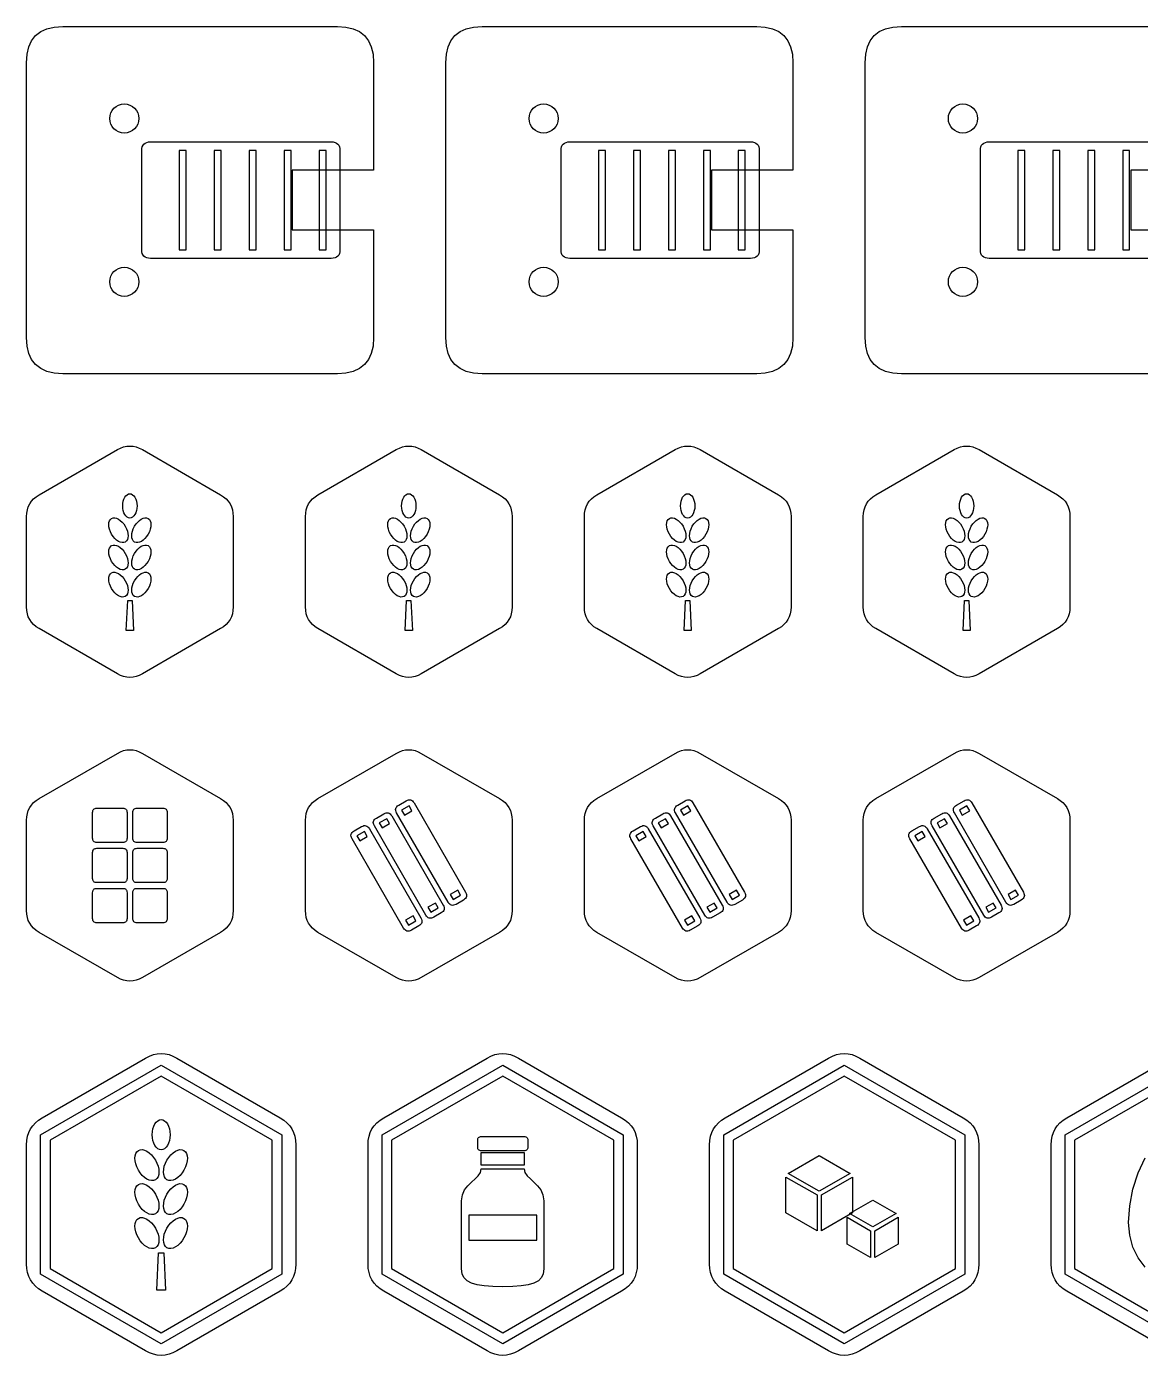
# Model space of a CAD drawing. Extents: x 4 to 296, y 4 to 580.
# Drawn here: x 4 to 65.6, y 419.9 to 493.4 of the extents above; entities that cross this region are included whole.
import ezdxf

# ---------------------------------------------------------------- set-up
doc = ezdxf.new("R2010")
doc.units = 0
doc.layers.add('CUT', color=1, linetype='CONTINUOUS')
doc.layers.add('RASTER', color=7, linetype='CONTINUOUS')

msp = doc.modelspace()

# ---------------------------------------------------------------- linework, layer by layer
at = {"layer": 'CUT'}
for points in [[(4, 491.4), (4.031, 491.869), (4.125, 492.275), (4.281, 492.619), (4.5, 492.9), (4.781, 493.119), (5.125, 493.275), (5.531, 493.369), (6, 493.4), (21.2, 493.4), (21.669, 493.369), (22.075, 493.275), (22.419, 493.119), (22.7, 492.9), (22.919, 492.619), (23.075, 492.275), (23.169, 491.869), (23.2, 491.4), (23.2, 485.45), (18.7, 485.45), (18.7, 482.15), (23.2, 482.15), (23.2, 476.2), (23.169, 475.731), (23.075, 475.325), (22.919, 474.981), (22.7, 474.7), (22.419, 474.481), (22.075, 474.325), (21.669, 474.231), (21.2, 474.2), (6, 474.2), (5.531, 474.231), (5.125, 474.325), (4.781, 474.481), (4.5, 474.7), (4.281, 474.981), (4.125, 475.325), (4.031, 475.731), (4, 476.2)], [(27.2, 491.4), (27.231, 491.869), (27.325, 492.275), (27.481, 492.619), (27.7, 492.9), (27.981, 493.119), (28.325, 493.275), (28.731, 493.369), (29.2, 493.4), (44.4, 493.4), (44.869, 493.369), (45.275, 493.275), (45.619, 493.119), (45.9, 492.9), (46.119, 492.619), (46.275, 492.275), (46.369, 491.869), (46.4, 491.4), (46.4, 485.45), (41.9, 485.45), (41.9, 482.15), (46.4, 482.15), (46.4, 476.2), (46.369, 475.731), (46.275, 475.325), (46.119, 474.981), (45.9, 474.7), (45.619, 474.481), (45.275, 474.325), (44.869, 474.231), (44.4, 474.2), (29.2, 474.2), (28.731, 474.231), (28.325, 474.325), (27.981, 474.481), (27.7, 474.7), (27.481, 474.981), (27.325, 475.325), (27.231, 475.731), (27.2, 476.2)], [(9.023, 470), (9.196, 470.088), (9.369, 470.15), (9.543, 470.187), (9.716, 470.2), (9.889, 470.187), (10.062, 470.15), (10.235, 470.088), (10.409, 470), (14.739, 467.5), (14.901, 467.394), (15.042, 467.275), (15.161, 467.144), (15.258, 467), (15.334, 466.844), (15.388, 466.675), (15.421, 466.494), (15.432, 466.3), (15.432, 461.3), (15.421, 461.106), (15.388, 460.925), (15.334, 460.756), (15.258, 460.6), (15.161, 460.456), (15.042, 460.325), (14.901, 460.206), (14.739, 460.1), (10.409, 457.6), (10.235, 457.512), (10.062, 457.45), (9.889, 457.412), (9.716, 457.4), (9.543, 457.412), (9.369, 457.45), (9.196, 457.512), (9.023, 457.6), (4.693, 460.1), (4.53, 460.206), (4.39, 460.325), (4.271, 460.456), (4.173, 460.6), (4.097, 460.756), (4.043, 460.925), (4.011, 461.106), (4, 461.3), (4, 466.3), (4.011, 466.494), (4.043, 466.675), (4.097, 466.844), (4.173, 467), (4.271, 467.144), (4.39, 467.275), (4.53, 467.394), (4.693, 467.5)], [(24.454, 470), (24.628, 470.088), (24.801, 470.15), (24.974, 470.187), (25.147, 470.2), (25.321, 470.187), (25.494, 470.15), (25.667, 470.088), (25.84, 470), (30.17, 467.5), (30.333, 467.394), (30.473, 467.275), (30.592, 467.144), (30.69, 467), (30.766, 466.844), (30.82, 466.675), (30.852, 466.494), (30.863, 466.3), (30.863, 461.3), (30.852, 461.106), (30.82, 460.925), (30.766, 460.756), (30.69, 460.6), (30.592, 460.456), (30.473, 460.325), (30.333, 460.206), (30.17, 460.1), (25.84, 457.6), (25.667, 457.512), (25.494, 457.45), (25.321, 457.412), (25.147, 457.4), (24.974, 457.412), (24.801, 457.45), (24.628, 457.512), (24.454, 457.6), (20.124, 460.1), (19.962, 460.206), (19.821, 460.325), (19.702, 460.456), (19.605, 460.6), (19.529, 460.756), (19.475, 460.925), (19.442, 461.106), (19.432, 461.3), (19.432, 466.3), (19.442, 466.494), (19.475, 466.675), (19.529, 466.844), (19.605, 467), (19.702, 467.144), (19.821, 467.275), (19.962, 467.394), (20.124, 467.5)], [(39.886, 470), (40.059, 470.088), (40.232, 470.15), (40.406, 470.187), (40.579, 470.2), (40.752, 470.187), (40.925, 470.15), (41.098, 470.088), (41.272, 470), (45.602, 467.5), (45.764, 467.394), (45.905, 467.275), (46.024, 467.144), (46.121, 467), (46.197, 466.844), (46.251, 466.675), (46.284, 466.494), (46.295, 466.3), (46.295, 461.3), (46.284, 461.106), (46.251, 460.925), (46.197, 460.756), (46.121, 460.6), (46.024, 460.456), (45.905, 460.325), (45.764, 460.206), (45.602, 460.1), (41.272, 457.6), (41.098, 457.512), (40.925, 457.45), (40.752, 457.412), (40.579, 457.4), (40.406, 457.412), (40.232, 457.45), (40.059, 457.512), (39.886, 457.6), (35.556, 460.1), (35.394, 460.206), (35.253, 460.325), (35.134, 460.456), (35.036, 460.6), (34.96, 460.756), (34.906, 460.925), (34.874, 461.106), (34.863, 461.3), (34.863, 466.3), (34.874, 466.494), (34.906, 466.675), (34.96, 466.844), (35.036, 467), (35.134, 467.144), (35.253, 467.275), (35.394, 467.394), (35.556, 467.5)], [(55.318, 470), (55.491, 470.088), (55.664, 470.15), (55.837, 470.187), (56.01, 470.2), (56.184, 470.187), (56.357, 470.15), (56.53, 470.088), (56.703, 470), (61.033, 467.5), (61.196, 467.394), (61.336, 467.275), (61.456, 467.144), (61.553, 467), (61.629, 466.844), (61.683, 466.675), (61.715, 466.494), (61.726, 466.3), (61.726, 461.3), (61.715, 461.106), (61.683, 460.925), (61.629, 460.756), (61.553, 460.6), (61.456, 460.456), (61.336, 460.325), (61.196, 460.206), (61.033, 460.1), (56.703, 457.6), (56.53, 457.512), (56.357, 457.45), (56.184, 457.412), (56.01, 457.4), (55.837, 457.412), (55.664, 457.45), (55.491, 457.512), (55.318, 457.6), (50.987, 460.1), (50.825, 460.206), (50.684, 460.325), (50.565, 460.456), (50.468, 460.6), (50.392, 460.756), (50.338, 460.925), (50.305, 461.106), (50.295, 461.3), (50.295, 466.3), (50.305, 466.494), (50.338, 466.675), (50.392, 466.844), (50.468, 467), (50.565, 467.144), (50.684, 467.275), (50.825, 467.394), (50.987, 467.5)], [(9.023, 453.2), (9.196, 453.287), (9.369, 453.35), (9.543, 453.387), (9.716, 453.4), (9.889, 453.387), (10.062, 453.35), (10.235, 453.287), (10.409, 453.2), (14.739, 450.7), (14.901, 450.594), (15.042, 450.475), (15.161, 450.344), (15.258, 450.2), (15.334, 450.044), (15.388, 449.875), (15.421, 449.694), (15.432, 449.5), (15.432, 444.5), (15.421, 444.306), (15.388, 444.125), (15.334, 443.956), (15.258, 443.8), (15.161, 443.656), (15.042, 443.525), (14.901, 443.406), (14.739, 443.3), (10.409, 440.8), (10.235, 440.713), (10.062, 440.65), (9.889, 440.612), (9.716, 440.6), (9.543, 440.612), (9.369, 440.65), (9.196, 440.713), (9.023, 440.8), (4.693, 443.3), (4.53, 443.406), (4.39, 443.525), (4.271, 443.656), (4.173, 443.8), (4.097, 443.956), (4.043, 444.125), (4.011, 444.306), (4, 444.5), (4, 449.5), (4.011, 449.694), (4.043, 449.875), (4.097, 450.044), (4.173, 450.2), (4.271, 450.344), (4.39, 450.475), (4.53, 450.594), (4.693, 450.7)], [(24.454, 453.2), (24.628, 453.287), (24.801, 453.35), (24.974, 453.387), (25.147, 453.4), (25.321, 453.387), (25.494, 453.35), (25.667, 453.287), (25.84, 453.2), (30.17, 450.7), (30.333, 450.594), (30.473, 450.475), (30.592, 450.344), (30.69, 450.2), (30.766, 450.044), (30.82, 449.875), (30.852, 449.694), (30.863, 449.5), (30.863, 444.5), (30.852, 444.306), (30.82, 444.125), (30.766, 443.956), (30.69, 443.8), (30.592, 443.656), (30.473, 443.525), (30.333, 443.406), (30.17, 443.3), (25.84, 440.8), (25.667, 440.713), (25.494, 440.65), (25.321, 440.612), (25.147, 440.6), (24.974, 440.612), (24.801, 440.65), (24.628, 440.713), (24.454, 440.8), (20.124, 443.3), (19.962, 443.406), (19.821, 443.525), (19.702, 443.656), (19.605, 443.8), (19.529, 443.956), (19.475, 444.125), (19.442, 444.306), (19.432, 444.5), (19.432, 449.5), (19.442, 449.694), (19.475, 449.875), (19.529, 450.044), (19.605, 450.2), (19.702, 450.344), (19.821, 450.475), (19.962, 450.594), (20.124, 450.7)], [(39.886, 453.2), (40.059, 453.287), (40.232, 453.35), (40.406, 453.387), (40.579, 453.4), (40.752, 453.387), (40.925, 453.35), (41.098, 453.287), (41.272, 453.2), (45.602, 450.7), (45.764, 450.594), (45.905, 450.475), (46.024, 450.344), (46.121, 450.2), (46.197, 450.044), (46.251, 449.875), (46.284, 449.694), (46.295, 449.5), (46.295, 444.5), (46.284, 444.306), (46.251, 444.125), (46.197, 443.956), (46.121, 443.8), (46.024, 443.656), (45.905, 443.525), (45.764, 443.406), (45.602, 443.3), (41.272, 440.8), (41.098, 440.713), (40.925, 440.65), (40.752, 440.612), (40.579, 440.6), (40.406, 440.612), (40.232, 440.65), (40.059, 440.713), (39.886, 440.8), (35.556, 443.3), (35.394, 443.406), (35.253, 443.525), (35.134, 443.656), (35.036, 443.8), (34.96, 443.956), (34.906, 444.125), (34.874, 444.306), (34.863, 444.5), (34.863, 449.5), (34.874, 449.694), (34.906, 449.875), (34.96, 450.044), (35.036, 450.2), (35.134, 450.344), (35.253, 450.475), (35.394, 450.594), (35.556, 450.7)], [(55.318, 453.2), (55.491, 453.287), (55.664, 453.35), (55.837, 453.387), (56.01, 453.4), (56.184, 453.387), (56.357, 453.35), (56.53, 453.287), (56.703, 453.2), (61.033, 450.7), (61.196, 450.594), (61.336, 450.475), (61.456, 450.344), (61.553, 450.2), (61.629, 450.044), (61.683, 449.875), (61.715, 449.694), (61.726, 449.5), (61.726, 444.5), (61.715, 444.306), (61.683, 444.125), (61.629, 443.956), (61.553, 443.8), (61.456, 443.656), (61.336, 443.525), (61.196, 443.406), (61.033, 443.3), (56.703, 440.8), (56.53, 440.713), (56.357, 440.65), (56.184, 440.612), (56.01, 440.6), (55.837, 440.612), (55.664, 440.65), (55.491, 440.713), (55.318, 440.8), (50.987, 443.3), (50.825, 443.406), (50.684, 443.525), (50.565, 443.656), (50.468, 443.8), (50.392, 443.956), (50.338, 444.125), (50.305, 444.306), (50.295, 444.5), (50.295, 449.5), (50.305, 449.694), (50.338, 449.875), (50.392, 450.044), (50.468, 450.2), (50.565, 450.344), (50.684, 450.475), (50.825, 450.594), (50.987, 450.7)], [(10.582, 436.35), (10.798, 436.459), (11.015, 436.537), (11.231, 436.584), (11.448, 436.6), (11.664, 436.584), (11.881, 436.537), (12.097, 436.459), (12.314, 436.35), (18.03, 433.05), (18.233, 432.917), (18.408, 432.769), (18.557, 432.605), (18.679, 432.425), (18.774, 432.23), (18.842, 432.019), (18.882, 431.792), (18.896, 431.55), (18.896, 424.95), (18.882, 424.708), (18.842, 424.481), (18.774, 424.27), (18.679, 424.075), (18.557, 423.895), (18.408, 423.731), (18.233, 423.583), (18.03, 423.45), (12.314, 420.15), (12.097, 420.041), (11.881, 419.963), (11.664, 419.916), (11.448, 419.9), (11.231, 419.916), (11.015, 419.963), (10.798, 420.041), (10.582, 420.15), (4.866, 423.45), (4.663, 423.583), (4.487, 423.731), (4.338, 423.895), (4.217, 424.075), (4.122, 424.27), (4.054, 424.481), (4.014, 424.708), (4, 424.95), (4, 431.55), (4.014, 431.792), (4.054, 432.019), (4.122, 432.23), (4.217, 432.425), (4.338, 432.605), (4.487, 432.769), (4.663, 432.917), (4.866, 433.05)], [(29.477, 436.35), (29.694, 436.459), (29.91, 436.537), (30.127, 436.584), (30.343, 436.6), (30.56, 436.584), (30.776, 436.537), (30.993, 436.459), (31.209, 436.35), (36.925, 433.05), (37.128, 432.917), (37.304, 432.769), (37.453, 432.605), (37.575, 432.425), (37.669, 432.23), (37.737, 432.019), (37.778, 431.792), (37.791, 431.55), (37.791, 424.95), (37.778, 424.708), (37.737, 424.481), (37.669, 424.27), (37.575, 424.075), (37.453, 423.895), (37.304, 423.731), (37.128, 423.583), (36.925, 423.45), (31.209, 420.15), (30.993, 420.041), (30.776, 419.963), (30.56, 419.916), (30.343, 419.9), (30.127, 419.916), (29.91, 419.963), (29.694, 420.041), (29.477, 420.15), (23.762, 423.45), (23.559, 423.583), (23.383, 423.731), (23.234, 423.895), (23.112, 424.075), (23.017, 424.27), (22.95, 424.481), (22.909, 424.708), (22.896, 424.95), (22.896, 431.55), (22.909, 431.792), (22.95, 432.019), (23.017, 432.23), (23.112, 432.425), (23.234, 432.605), (23.383, 432.769), (23.559, 432.917), (23.762, 433.05)], [(48.373, 436.35), (48.59, 436.459), (48.806, 436.537), (49.023, 436.584), (49.239, 436.6), (49.456, 436.584), (49.672, 436.537), (49.889, 436.459), (50.105, 436.35), (55.821, 433.05), (56.024, 432.917), (56.2, 432.769), (56.349, 432.605), (56.47, 432.425), (56.565, 432.23), (56.633, 432.019), (56.673, 431.792), (56.687, 431.55), (56.687, 424.95), (56.673, 424.708), (56.633, 424.481), (56.565, 424.27), (56.47, 424.075), (56.349, 423.895), (56.2, 423.731), (56.024, 423.583), (55.821, 423.45), (50.105, 420.15), (49.889, 420.041), (49.672, 419.963), (49.456, 419.916), (49.239, 419.9), (49.023, 419.916), (48.806, 419.963), (48.59, 420.041), (48.373, 420.15), (42.657, 423.45), (42.454, 423.583), (42.278, 423.731), (42.13, 423.895), (42.008, 424.075), (41.913, 424.27), (41.845, 424.481), (41.805, 424.708), (41.791, 424.95), (41.791, 431.55), (41.805, 431.792), (41.845, 432.019), (41.913, 432.23), (42.008, 432.425), (42.13, 432.605), (42.278, 432.769), (42.454, 432.917), (42.657, 433.05)]]:
    msp.add_lwpolyline(points, close=True, dxfattribs=at)
for points in [[(67.6, 474.2), (52.4, 474.2), (51.931, 474.231), (51.525, 474.325), (51.181, 474.481), (50.9, 474.7), (50.681, 474.981), (50.525, 475.325), (50.431, 475.731), (50.4, 476.2), (50.4, 491.4), (50.431, 491.869), (50.525, 492.275), (50.681, 492.619), (50.9, 492.9), (51.181, 493.119), (51.525, 493.275), (51.931, 493.369), (52.4, 493.4), (67.6, 493.4)], [(69.6, 485.45), (65.1, 485.45), (65.1, 482.15), (69.6, 482.15)], [(67.269, 420.15), (61.553, 423.45), (61.35, 423.583), (61.174, 423.731), (61.025, 423.895), (60.903, 424.075), (60.809, 424.27), (60.741, 424.481), (60.7, 424.708), (60.687, 424.95), (60.687, 431.55), (60.7, 431.792), (60.741, 432.019), (60.809, 432.23), (60.903, 432.425), (61.025, 432.605), (61.174, 432.769), (61.35, 432.917), (61.553, 433.05), (67.269, 436.35)]]:
    msp.add_lwpolyline(points, dxfattribs=at)
at = {"layer": 'RASTER'}
for points in [[(10.374, 486.542), (10.382, 486.655), (10.405, 486.753), (10.442, 486.837), (10.495, 486.905), (10.563, 486.958), (10.647, 486.995), (10.745, 487.018), (10.858, 487.026), (20.858, 487.026), (20.971, 487.018), (21.069, 486.995), (21.152, 486.958), (21.22, 486.905), (21.273, 486.837), (21.311, 486.753), (21.334, 486.655), (21.341, 486.542), (21.341, 481.058), (21.334, 480.945), (21.311, 480.847), (21.273, 480.763), (21.22, 480.695), (21.152, 480.642), (21.069, 480.605), (20.971, 480.582), (20.858, 480.574), (10.858, 480.574), (10.745, 480.582), (10.647, 480.605), (10.563, 480.642), (10.495, 480.695), (10.442, 480.763), (10.405, 480.847), (10.382, 480.945), (10.374, 481.058)], [(33.574, 486.542), (33.582, 486.655), (33.605, 486.753), (33.642, 486.837), (33.695, 486.905), (33.763, 486.958), (33.847, 486.995), (33.945, 487.018), (34.058, 487.026), (44.058, 487.026), (44.171, 487.018), (44.269, 486.995), (44.352, 486.958), (44.42, 486.905), (44.473, 486.837), (44.511, 486.753), (44.534, 486.655), (44.541, 486.542), (44.541, 481.058), (44.534, 480.945), (44.511, 480.847), (44.473, 480.763), (44.42, 480.695), (44.352, 480.642), (44.269, 480.605), (44.171, 480.582), (44.058, 480.574), (34.058, 480.574), (33.945, 480.582), (33.847, 480.605), (33.763, 480.642), (33.695, 480.695), (33.642, 480.763), (33.605, 480.847), (33.582, 480.945), (33.574, 481.058)], [(12.439, 486.542), (12.439, 481.058), (12.826, 481.058), (12.826, 486.542), (12.439, 486.542)], [(14.374, 486.542), (14.374, 481.058), (14.761, 481.058), (14.761, 486.542), (14.374, 486.542)], [(16.31, 486.542), (16.31, 481.058), (16.697, 481.058), (16.697, 486.542), (16.31, 486.542)], [(18.245, 486.542), (18.245, 481.058), (18.632, 481.058), (18.632, 486.542), (18.245, 486.542)], [(20.18, 486.542), (20.18, 481.058), (20.567, 481.058), (20.567, 486.542), (20.18, 486.542)], [(35.639, 486.542), (35.639, 481.058), (36.026, 481.058), (36.026, 486.542), (35.639, 486.542)], [(37.574, 486.542), (37.574, 481.058), (37.961, 481.058), (37.961, 486.542), (37.574, 486.542)], [(39.51, 486.542), (39.51, 481.058), (39.897, 481.058), (39.897, 486.542), (39.51, 486.542)], [(41.445, 486.542), (41.445, 481.058), (41.832, 481.058), (41.832, 486.542), (41.445, 486.542)], [(43.38, 486.542), (43.38, 481.058), (43.767, 481.058), (43.767, 486.542), (43.38, 486.542)], [(58.839, 486.542), (58.839, 481.058), (59.226, 481.058), (59.226, 486.542), (58.839, 486.542)], [(60.774, 486.542), (60.774, 481.058), (61.161, 481.058), (61.161, 486.542), (60.774, 486.542)], [(62.71, 486.542), (62.71, 481.058), (63.097, 481.058), (63.097, 486.542), (62.71, 486.542)], [(64.645, 486.542), (64.645, 481.058), (65.032, 481.058), (65.032, 486.542), (64.645, 486.542)], [(10.112, 466.889), (10.104, 466.753), (10.081, 466.627), (10.044, 466.512), (9.996, 466.413), (9.937, 466.331), (9.87, 466.269), (9.796, 466.229), (9.716, 466.216), (9.636, 466.229), (9.562, 466.269), (9.494, 466.331), (9.436, 466.413), (9.387, 466.512), (9.351, 466.627), (9.328, 466.753), (9.32, 466.889), (9.328, 467.024), (9.351, 467.151), (9.387, 467.265), (9.436, 467.365), (9.494, 467.447), (9.562, 467.509), (9.636, 467.548), (9.716, 467.562), (9.796, 467.548), (9.87, 467.509), (9.937, 467.447), (9.996, 467.365), (10.044, 467.265), (10.081, 467.151), (10.104, 467.024), (10.112, 466.889)], [(25.543, 466.889), (25.535, 466.753), (25.512, 466.627), (25.476, 466.512), (25.427, 466.413), (25.369, 466.331), (25.301, 466.269), (25.227, 466.229), (25.147, 466.216), (25.067, 466.229), (24.993, 466.269), (24.926, 466.331), (24.867, 466.413), (24.819, 466.512), (24.782, 466.627), (24.759, 466.753), (24.751, 466.889), (24.759, 467.024), (24.782, 467.151), (24.819, 467.265), (24.867, 467.365), (24.926, 467.447), (24.993, 467.509), (25.067, 467.548), (25.147, 467.562), (25.227, 467.548), (25.301, 467.509), (25.369, 467.447), (25.427, 467.365), (25.476, 467.265), (25.512, 467.151), (25.535, 467.024), (25.543, 466.889)], [(40.975, 466.889), (40.967, 466.753), (40.944, 466.627), (40.907, 466.512), (40.859, 466.413), (40.8, 466.331), (40.733, 466.269), (40.659, 466.229), (40.579, 466.216), (40.499, 466.229), (40.425, 466.269), (40.357, 466.331), (40.299, 466.413), (40.25, 466.512), (40.214, 466.627), (40.191, 466.753), (40.183, 466.889), (40.191, 467.024), (40.214, 467.151), (40.25, 467.265), (40.299, 467.365), (40.357, 467.447), (40.425, 467.509), (40.499, 467.548), (40.579, 467.562), (40.659, 467.548), (40.733, 467.509), (40.8, 467.447), (40.859, 467.365), (40.907, 467.265), (40.944, 467.151), (40.967, 467.024), (40.975, 466.889)], [(56.406, 466.889), (56.398, 466.753), (56.375, 466.627), (56.339, 466.512), (56.29, 466.413), (56.232, 466.331), (56.165, 466.269), (56.09, 466.229), (56.01, 466.216), (55.931, 466.229), (55.856, 466.269), (55.789, 466.331), (55.73, 466.413), (55.682, 466.512), (55.645, 466.627), (55.622, 466.753), (55.614, 466.889), (55.622, 467.024), (55.645, 467.151), (55.682, 467.265), (55.73, 467.365), (55.789, 467.447), (55.856, 467.509), (55.931, 467.548), (56.01, 467.562), (56.09, 467.548), (56.165, 467.509), (56.232, 467.447), (56.29, 467.365), (56.339, 467.265), (56.375, 467.151), (56.398, 467.024), (56.406, 466.889)], [(9.459, 465.76), (9.528, 465.624), (9.576, 465.489), (9.605, 465.359), (9.615, 465.236), (9.605, 465.124), (9.576, 465.027), (9.527, 464.948), (9.458, 464.891), (9.375, 464.86), (9.282, 464.857), (9.183, 464.88), (9.081, 464.928), (8.98, 464.997), (8.881, 465.088), (8.788, 465.198), (8.705, 465.325), (8.637, 465.46), (8.588, 465.595), (8.559, 465.726), (8.549, 465.849), (8.559, 465.961), (8.589, 466.058), (8.638, 466.137), (8.706, 466.194), (8.79, 466.225), (8.882, 466.228), (8.981, 466.204), (9.083, 466.157), (9.185, 466.087), (9.283, 465.997), (9.376, 465.887), (9.459, 465.76)], [(10.727, 465.325), (10.643, 465.198), (10.551, 465.088), (10.452, 464.997), (10.35, 464.928), (10.248, 464.88), (10.15, 464.857), (10.057, 464.86), (9.973, 464.891), (9.905, 464.948), (9.856, 465.027), (9.826, 465.124), (9.817, 465.236), (9.826, 465.359), (9.855, 465.489), (9.904, 465.624), (9.972, 465.76), (10.056, 465.887), (10.148, 465.997), (10.247, 466.087), (10.349, 466.157), (10.45, 466.204), (10.549, 466.228), (10.642, 466.225), (10.726, 466.194), (10.794, 466.137), (10.843, 466.058), (10.872, 465.961), (10.882, 465.849), (10.873, 465.726), (10.843, 465.595), (10.795, 465.46), (10.727, 465.325)], [(24.891, 465.76), (24.959, 465.624), (25.008, 465.489), (25.037, 465.359), (25.046, 465.236), (25.037, 465.124), (25.007, 465.027), (24.958, 464.948), (24.89, 464.891), (24.806, 464.86), (24.714, 464.857), (24.615, 464.88), (24.513, 464.928), (24.411, 464.997), (24.313, 465.088), (24.22, 465.198), (24.136, 465.325), (24.068, 465.46), (24.02, 465.595), (23.991, 465.726), (23.981, 465.849), (23.991, 465.961), (24.02, 466.058), (24.069, 466.137), (24.138, 466.194), (24.221, 466.225), (24.314, 466.228), (24.413, 466.204), (24.514, 466.157), (24.616, 466.087), (24.715, 465.997), (24.807, 465.887), (24.891, 465.76)], [(26.158, 465.325), (26.075, 465.198), (25.982, 465.088), (25.883, 464.997), (25.782, 464.928), (25.68, 464.88), (25.581, 464.857), (25.488, 464.86), (25.405, 464.891), (25.336, 464.948), (25.287, 465.027), (25.258, 465.124), (25.248, 465.236), (25.258, 465.359), (25.287, 465.489), (25.336, 465.624), (25.404, 465.76), (25.487, 465.887), (25.58, 465.997), (25.678, 466.087), (25.78, 466.157), (25.882, 466.204), (25.981, 466.228), (26.073, 466.225), (26.157, 466.194), (26.225, 466.137), (26.274, 466.058), (26.304, 465.961), (26.314, 465.849), (26.304, 465.726), (26.275, 465.595), (26.226, 465.46), (26.158, 465.325)], [(40.322, 465.76), (40.391, 465.624), (40.439, 465.489), (40.468, 465.359), (40.478, 465.236), (40.468, 465.124), (40.439, 465.027), (40.39, 464.948), (40.321, 464.891), (40.238, 464.86), (40.145, 464.857), (40.046, 464.88), (39.945, 464.928), (39.843, 464.997), (39.744, 465.088), (39.651, 465.198), (39.568, 465.325), (39.5, 465.46), (39.451, 465.595), (39.422, 465.726), (39.412, 465.849), (39.422, 465.961), (39.452, 466.058), (39.501, 466.137), (39.569, 466.194), (39.653, 466.225), (39.745, 466.228), (39.844, 466.204), (39.946, 466.157), (40.048, 466.087), (40.146, 465.997), (40.239, 465.887), (40.322, 465.76)], [(41.59, 465.325), (41.506, 465.198), (41.414, 465.088), (41.315, 464.997), (41.213, 464.928), (41.111, 464.88), (41.013, 464.857), (40.92, 464.86), (40.836, 464.891), (40.768, 464.948), (40.719, 465.027), (40.69, 465.124), (40.68, 465.236), (40.689, 465.359), (40.718, 465.489), (40.767, 465.624), (40.835, 465.76), (40.919, 465.887), (41.011, 465.997), (41.11, 466.087), (41.212, 466.157), (41.313, 466.204), (41.412, 466.228), (41.505, 466.225), (41.589, 466.194), (41.657, 466.137), (41.706, 466.058), (41.735, 465.961), (41.745, 465.849), (41.736, 465.726), (41.706, 465.595), (41.658, 465.46), (41.59, 465.325)], [(55.754, 465.76), (55.822, 465.624), (55.871, 465.489), (55.9, 465.359), (55.91, 465.236), (55.9, 465.124), (55.87, 465.027), (55.821, 464.948), (55.753, 464.891), (55.669, 464.86), (55.577, 464.857), (55.478, 464.88), (55.376, 464.928), (55.274, 464.997), (55.176, 465.088), (55.083, 465.198), (55, 465.325), (54.931, 465.46), (54.883, 465.595), (54.854, 465.726), (54.844, 465.849), (54.854, 465.961), (54.883, 466.058), (54.932, 466.137), (55.001, 466.194), (55.084, 466.225), (55.177, 466.228), (55.276, 466.204), (55.378, 466.157), (55.479, 466.087), (55.578, 465.997), (55.671, 465.887), (55.754, 465.76)], [(57.021, 465.325), (56.938, 465.198), (56.845, 465.088), (56.746, 464.997), (56.645, 464.928), (56.543, 464.88), (56.444, 464.857), (56.351, 464.86), (56.268, 464.891), (56.199, 464.948), (56.15, 465.027), (56.121, 465.124), (56.111, 465.236), (56.121, 465.359), (56.15, 465.489), (56.199, 465.624), (56.267, 465.76), (56.35, 465.887), (56.443, 465.997), (56.541, 466.087), (56.643, 466.157), (56.745, 466.204), (56.844, 466.228), (56.937, 466.225), (57.02, 466.194), (57.089, 466.137), (57.137, 466.058), (57.167, 465.961), (57.177, 465.849), (57.167, 465.726), (57.138, 465.595), (57.089, 465.46), (57.021, 465.325)], [(9.459, 464.255), (9.528, 464.12), (9.576, 463.985), (9.605, 463.854), (9.615, 463.731), (9.605, 463.619), (9.576, 463.522), (9.527, 463.443), (9.458, 463.386), (9.375, 463.355), (9.282, 463.352), (9.183, 463.376), (9.081, 463.423), (8.98, 463.493), (8.881, 463.583), (8.788, 463.693), (8.705, 463.82), (8.637, 463.956), (8.588, 464.091), (8.559, 464.221), (8.549, 464.344), (8.559, 464.456), (8.589, 464.553), (8.638, 464.632), (8.706, 464.689), (8.79, 464.72), (8.882, 464.723), (8.981, 464.7), (9.083, 464.652), (9.185, 464.583), (9.283, 464.492), (9.376, 464.382), (9.459, 464.255)], [(10.727, 463.82), (10.643, 463.693), (10.551, 463.583), (10.452, 463.493), (10.35, 463.423), (10.248, 463.376), (10.15, 463.352), (10.057, 463.355), (9.973, 463.386), (9.905, 463.443), (9.856, 463.522), (9.826, 463.619), (9.817, 463.731), (9.826, 463.854), (9.855, 463.985), (9.904, 464.12), (9.972, 464.255), (10.056, 464.382), (10.148, 464.492), (10.247, 464.583), (10.349, 464.652), (10.45, 464.7), (10.549, 464.723), (10.642, 464.72), (10.726, 464.689), (10.794, 464.632), (10.843, 464.553), (10.872, 464.456), (10.882, 464.344), (10.873, 464.221), (10.843, 464.091), (10.795, 463.956), (10.727, 463.82)], [(24.891, 464.255), (24.959, 464.12), (25.008, 463.985), (25.037, 463.854), (25.046, 463.731), (25.037, 463.619), (25.007, 463.522), (24.958, 463.443), (24.89, 463.386), (24.806, 463.355), (24.714, 463.352), (24.615, 463.376), (24.513, 463.423), (24.411, 463.493), (24.313, 463.583), (24.22, 463.693), (24.136, 463.82), (24.068, 463.956), (24.02, 464.091), (23.991, 464.221), (23.981, 464.344), (23.991, 464.456), (24.02, 464.553), (24.069, 464.632), (24.138, 464.689), (24.221, 464.72), (24.314, 464.723), (24.413, 464.7), (24.514, 464.652), (24.616, 464.583), (24.715, 464.492), (24.807, 464.382), (24.891, 464.255)], [(26.158, 463.82), (26.075, 463.693), (25.982, 463.583), (25.883, 463.493), (25.782, 463.423), (25.68, 463.376), (25.581, 463.352), (25.488, 463.355), (25.405, 463.386), (25.336, 463.443), (25.287, 463.522), (25.258, 463.619), (25.248, 463.731), (25.258, 463.854), (25.287, 463.985), (25.336, 464.12), (25.404, 464.255), (25.487, 464.382), (25.58, 464.492), (25.678, 464.583), (25.78, 464.652), (25.882, 464.7), (25.981, 464.723), (26.073, 464.72), (26.157, 464.689), (26.225, 464.632), (26.274, 464.553), (26.304, 464.456), (26.314, 464.344), (26.304, 464.221), (26.275, 464.091), (26.226, 463.956), (26.158, 463.82)], [(40.322, 464.255), (40.391, 464.12), (40.439, 463.985), (40.468, 463.854), (40.478, 463.731), (40.468, 463.619), (40.439, 463.522), (40.39, 463.443), (40.321, 463.386), (40.238, 463.355), (40.145, 463.352), (40.046, 463.376), (39.945, 463.423), (39.843, 463.493), (39.744, 463.583), (39.651, 463.693), (39.568, 463.82), (39.5, 463.956), (39.451, 464.091), (39.422, 464.221), (39.412, 464.344), (39.422, 464.456), (39.452, 464.553), (39.501, 464.632), (39.569, 464.689), (39.653, 464.72), (39.745, 464.723), (39.844, 464.7), (39.946, 464.652), (40.048, 464.583), (40.146, 464.492), (40.239, 464.382), (40.322, 464.255)], [(41.59, 463.82), (41.506, 463.693), (41.414, 463.583), (41.315, 463.493), (41.213, 463.423), (41.111, 463.376), (41.013, 463.352), (40.92, 463.355), (40.836, 463.386), (40.768, 463.443), (40.719, 463.522), (40.69, 463.619), (40.68, 463.731), (40.689, 463.854), (40.718, 463.985), (40.767, 464.12), (40.835, 464.255), (40.919, 464.382), (41.011, 464.492), (41.11, 464.583), (41.212, 464.652), (41.313, 464.7), (41.412, 464.723), (41.505, 464.72), (41.589, 464.689), (41.657, 464.632), (41.706, 464.553), (41.735, 464.456), (41.745, 464.344), (41.736, 464.221), (41.706, 464.091), (41.658, 463.956), (41.59, 463.82)], [(55.754, 464.255), (55.822, 464.12), (55.871, 463.985), (55.9, 463.854), (55.91, 463.731), (55.9, 463.619), (55.87, 463.522), (55.821, 463.443), (55.753, 463.386), (55.669, 463.355), (55.577, 463.352), (55.478, 463.376), (55.376, 463.423), (55.274, 463.493), (55.176, 463.583), (55.083, 463.693), (55, 463.82), (54.931, 463.956), (54.883, 464.091), (54.854, 464.221), (54.844, 464.344), (54.854, 464.456), (54.883, 464.553), (54.932, 464.632), (55.001, 464.689), (55.084, 464.72), (55.177, 464.723), (55.276, 464.7), (55.378, 464.652), (55.479, 464.583), (55.578, 464.492), (55.671, 464.382), (55.754, 464.255)], [(57.021, 463.82), (56.938, 463.693), (56.845, 463.583), (56.746, 463.493), (56.645, 463.423), (56.543, 463.376), (56.444, 463.352), (56.351, 463.355), (56.268, 463.386), (56.199, 463.443), (56.15, 463.522), (56.121, 463.619), (56.111, 463.731), (56.121, 463.854), (56.15, 463.985), (56.199, 464.12), (56.267, 464.255), (56.35, 464.382), (56.443, 464.492), (56.541, 464.583), (56.643, 464.652), (56.745, 464.7), (56.844, 464.723), (56.937, 464.72), (57.02, 464.689), (57.089, 464.632), (57.137, 464.553), (57.167, 464.456), (57.177, 464.344), (57.167, 464.221), (57.138, 464.091), (57.089, 463.956), (57.021, 463.82)], [(9.459, 462.751), (9.528, 462.615), (9.576, 462.48), (9.605, 462.349), (9.615, 462.226), (9.605, 462.114), (9.576, 462.017), (9.527, 461.938), (9.458, 461.881), (9.375, 461.851), (9.282, 461.848), (9.183, 461.871), (9.081, 461.918), (8.98, 461.988), (8.881, 462.078), (8.788, 462.188), (8.705, 462.315), (8.637, 462.451), (8.588, 462.586), (8.559, 462.717), (8.549, 462.84), (8.559, 462.951), (8.589, 463.048), (8.638, 463.127), (8.706, 463.184), (8.79, 463.215), (8.882, 463.218), (8.981, 463.195), (9.083, 463.148), (9.185, 463.078), (9.283, 462.987), (9.376, 462.877), (9.459, 462.751)], [(10.727, 462.315), (10.643, 462.188), (10.551, 462.078), (10.452, 461.988), (10.35, 461.918), (10.248, 461.871), (10.15, 461.848), (10.057, 461.851), (9.973, 461.881), (9.905, 461.938), (9.856, 462.017), (9.826, 462.114), (9.817, 462.226), (9.826, 462.349), (9.855, 462.48), (9.904, 462.615), (9.972, 462.751), (10.056, 462.877), (10.148, 462.987), (10.247, 463.078), (10.349, 463.148), (10.45, 463.195), (10.549, 463.218), (10.642, 463.215), (10.726, 463.184), (10.794, 463.127), (10.843, 463.048), (10.872, 462.951), (10.882, 462.84), (10.873, 462.717), (10.843, 462.586), (10.795, 462.451), (10.727, 462.315)], [(24.891, 462.751), (24.959, 462.615), (25.008, 462.48), (25.037, 462.349), (25.046, 462.226), (25.037, 462.114), (25.007, 462.017), (24.958, 461.938), (24.89, 461.881), (24.806, 461.851), (24.714, 461.848), (24.615, 461.871), (24.513, 461.918), (24.411, 461.988), (24.313, 462.078), (24.22, 462.188), (24.136, 462.315), (24.068, 462.451), (24.02, 462.586), (23.991, 462.717), (23.981, 462.84), (23.991, 462.951), (24.02, 463.048), (24.069, 463.127), (24.138, 463.184), (24.221, 463.215), (24.314, 463.218), (24.413, 463.195), (24.514, 463.148), (24.616, 463.078), (24.715, 462.987), (24.807, 462.877), (24.891, 462.751)], [(26.158, 462.315), (26.075, 462.188), (25.982, 462.078), (25.883, 461.988), (25.782, 461.918), (25.68, 461.871), (25.581, 461.848), (25.488, 461.851), (25.405, 461.881), (25.336, 461.938), (25.287, 462.017), (25.258, 462.114), (25.248, 462.226), (25.258, 462.349), (25.287, 462.48), (25.336, 462.615), (25.404, 462.751), (25.487, 462.877), (25.58, 462.987), (25.678, 463.078), (25.78, 463.148), (25.882, 463.195), (25.981, 463.218), (26.073, 463.215), (26.157, 463.184), (26.225, 463.127), (26.274, 463.048), (26.304, 462.951), (26.314, 462.84), (26.304, 462.717), (26.275, 462.586), (26.226, 462.451), (26.158, 462.315)], [(40.322, 462.751), (40.391, 462.615), (40.439, 462.48), (40.468, 462.349), (40.478, 462.226), (40.468, 462.114), (40.439, 462.017), (40.39, 461.938), (40.321, 461.881), (40.238, 461.851), (40.145, 461.848), (40.046, 461.871), (39.945, 461.918), (39.843, 461.988), (39.744, 462.078), (39.651, 462.188), (39.568, 462.315), (39.5, 462.451), (39.451, 462.586), (39.422, 462.717), (39.412, 462.84), (39.422, 462.951), (39.452, 463.048), (39.501, 463.127), (39.569, 463.184), (39.653, 463.215), (39.745, 463.218), (39.844, 463.195), (39.946, 463.148), (40.048, 463.078), (40.146, 462.987), (40.239, 462.877), (40.322, 462.751)], [(41.59, 462.315), (41.506, 462.188), (41.414, 462.078), (41.315, 461.988), (41.213, 461.918), (41.111, 461.871), (41.013, 461.848), (40.92, 461.851), (40.836, 461.881), (40.768, 461.938), (40.719, 462.017), (40.69, 462.114), (40.68, 462.226), (40.689, 462.349), (40.718, 462.48), (40.767, 462.615), (40.835, 462.751), (40.919, 462.877), (41.011, 462.987), (41.11, 463.078), (41.212, 463.148), (41.313, 463.195), (41.412, 463.218), (41.505, 463.215), (41.589, 463.184), (41.657, 463.127), (41.706, 463.048), (41.735, 462.951), (41.745, 462.84), (41.736, 462.717), (41.706, 462.586), (41.658, 462.451), (41.59, 462.315)], [(55.754, 462.751), (55.822, 462.615), (55.871, 462.48), (55.9, 462.349), (55.91, 462.226), (55.9, 462.114), (55.87, 462.017), (55.821, 461.938), (55.753, 461.881), (55.669, 461.851), (55.577, 461.848), (55.478, 461.871), (55.376, 461.918), (55.274, 461.988), (55.176, 462.078), (55.083, 462.188), (55, 462.315), (54.931, 462.451), (54.883, 462.586), (54.854, 462.717), (54.844, 462.84), (54.854, 462.951), (54.883, 463.048), (54.932, 463.127), (55.001, 463.184), (55.084, 463.215), (55.177, 463.218), (55.276, 463.195), (55.378, 463.148), (55.479, 463.078), (55.578, 462.987), (55.671, 462.877), (55.754, 462.751)], [(57.021, 462.315), (56.938, 462.188), (56.845, 462.078), (56.746, 461.988), (56.645, 461.918), (56.543, 461.871), (56.444, 461.848), (56.351, 461.851), (56.268, 461.881), (56.199, 461.938), (56.15, 462.017), (56.121, 462.114), (56.111, 462.226), (56.121, 462.349), (56.15, 462.48), (56.199, 462.615), (56.267, 462.751), (56.35, 462.877), (56.443, 462.987), (56.541, 463.078), (56.643, 463.148), (56.745, 463.195), (56.844, 463.218), (56.937, 463.215), (57.02, 463.184), (57.089, 463.127), (57.137, 463.048), (57.167, 462.951), (57.177, 462.84), (57.167, 462.717), (57.138, 462.586), (57.089, 462.451), (57.021, 462.315)], [(9.597, 461.662), (9.835, 461.662), (9.914, 459.998), (9.518, 459.998)], [(25.029, 461.662), (25.266, 461.662), (25.345, 459.998), (24.949, 459.998)], [(40.46, 461.662), (40.698, 461.662), (40.777, 459.998), (40.381, 459.998)], [(55.892, 461.662), (56.129, 461.662), (56.208, 459.998), (55.812, 459.998)], [(24.476, 449.905), (24.443, 449.972), (24.424, 450.035), (24.418, 450.094), (24.426, 450.15), (24.447, 450.202), (24.482, 450.251), (24.53, 450.296), (24.592, 450.338), (25.004, 450.575), (25.07, 450.608), (25.134, 450.627), (25.193, 450.633), (25.249, 450.625), (25.301, 450.604), (25.35, 450.569), (25.395, 450.521), (25.436, 450.459), (28.288, 445.521), (28.32, 445.454), (28.34, 445.391), (28.346, 445.331), (28.338, 445.275), (28.317, 445.223), (28.282, 445.174), (28.234, 445.129), (28.172, 445.088), (27.76, 444.85), (27.693, 444.818), (27.63, 444.798), (27.571, 444.792), (27.515, 444.8), (27.462, 444.821), (27.414, 444.856), (27.369, 444.905), (27.327, 444.966)], [(39.908, 449.905), (39.875, 449.972), (39.856, 450.035), (39.85, 450.094), (39.858, 450.15), (39.879, 450.202), (39.914, 450.251), (39.962, 450.296), (40.024, 450.338), (40.435, 450.575), (40.502, 450.608), (40.565, 450.627), (40.625, 450.633), (40.681, 450.625), (40.733, 450.604), (40.782, 450.569), (40.827, 450.521), (40.868, 450.459), (43.719, 445.521), (43.752, 445.454), (43.771, 445.391), (43.777, 445.331), (43.769, 445.275), (43.748, 445.223), (43.713, 445.174), (43.665, 445.129), (43.603, 445.088), (43.192, 444.85), (43.125, 444.818), (43.062, 444.798), (43.002, 444.792), (42.946, 444.8), (42.894, 444.821), (42.845, 444.856), (42.8, 444.905), (42.759, 444.966)], [(55.339, 449.905), (55.306, 449.972), (55.287, 450.035), (55.281, 450.094), (55.289, 450.15), (55.31, 450.202), (55.345, 450.251), (55.393, 450.296), (55.455, 450.338), (55.867, 450.575), (55.934, 450.608), (55.997, 450.627), (56.056, 450.633), (56.112, 450.625), (56.164, 450.604), (56.213, 450.569), (56.258, 450.521), (56.3, 450.459), (59.151, 445.521), (59.184, 445.454), (59.203, 445.391), (59.209, 445.331), (59.201, 445.275), (59.18, 445.223), (59.145, 445.174), (59.097, 445.129), (59.035, 445.088), (58.623, 444.85), (58.556, 444.818), (58.493, 444.798), (58.434, 444.792), (58.378, 444.8), (58.326, 444.821), (58.277, 444.856), (58.232, 444.905), (58.19, 444.966)], [(7.657, 449.93), (7.66, 449.986), (7.671, 450.034), (7.69, 450.075), (7.716, 450.109), (7.749, 450.135), (7.79, 450.153), (7.838, 450.164), (7.894, 450.168), (9.32, 450.168), (9.375, 450.164), (9.424, 450.153), (9.465, 450.135), (9.498, 450.109), (9.524, 450.075), (9.543, 450.034), (9.554, 449.986), (9.557, 449.93), (9.557, 448.505), (9.554, 448.449), (9.543, 448.401), (9.524, 448.36), (9.498, 448.327), (9.465, 448.301), (9.424, 448.282), (9.375, 448.271), (9.32, 448.267), (7.894, 448.267), (7.838, 448.271), (7.79, 448.282), (7.749, 448.301), (7.716, 448.327), (7.69, 448.36), (7.671, 448.401), (7.66, 448.449), (7.657, 448.505)], [(9.874, 449.93), (9.878, 449.986), (9.889, 450.034), (9.908, 450.075), (9.934, 450.109), (9.967, 450.135), (10.008, 450.153), (10.056, 450.164), (10.112, 450.168), (11.537, 450.168), (11.593, 450.164), (11.641, 450.153), (11.682, 450.135), (11.716, 450.109), (11.742, 450.075), (11.76, 450.034), (11.771, 449.986), (11.775, 449.93), (11.775, 448.505), (11.771, 448.449), (11.76, 448.401), (11.742, 448.36), (11.716, 448.327), (11.682, 448.301), (11.641, 448.282), (11.593, 448.271), (11.537, 448.267), (10.112, 448.267), (10.056, 448.271), (10.008, 448.282), (9.967, 448.301), (9.934, 448.327), (9.908, 448.36), (9.889, 448.401), (9.878, 448.449), (9.874, 448.505)], [(23.242, 449.192), (23.209, 449.259), (23.189, 449.322), (23.184, 449.381), (23.191, 449.437), (23.213, 449.49), (23.247, 449.538), (23.296, 449.583), (23.358, 449.625), (23.769, 449.862), (23.836, 449.895), (23.899, 449.915), (23.959, 449.92), (24.014, 449.913), (24.067, 449.891), (24.115, 449.857), (24.16, 449.808), (24.202, 449.746), (27.053, 444.808), (27.086, 444.741), (27.105, 444.678), (27.111, 444.619), (27.103, 444.563), (27.082, 444.51), (27.047, 444.462), (26.999, 444.417), (26.937, 444.375), (26.526, 444.138), (26.459, 444.105), (26.396, 444.085), (26.336, 444.08), (26.28, 444.087), (26.228, 444.109), (26.179, 444.143), (26.134, 444.192), (26.093, 444.254)], [(24.751, 450.063), (24.909, 449.789), (25.32, 450.026), (25.162, 450.301), (24.751, 450.063)], [(38.673, 449.192), (38.64, 449.259), (38.621, 449.322), (38.615, 449.381), (38.623, 449.437), (38.644, 449.49), (38.679, 449.538), (38.727, 449.583), (38.789, 449.625), (39.201, 449.862), (39.267, 449.895), (39.331, 449.915), (39.39, 449.92), (39.446, 449.913), (39.498, 449.891), (39.547, 449.857), (39.592, 449.808), (39.633, 449.746), (42.485, 444.808), (42.517, 444.741), (42.537, 444.678), (42.543, 444.619), (42.535, 444.563), (42.514, 444.51), (42.479, 444.462), (42.43, 444.417), (42.369, 444.375), (41.957, 444.138), (41.89, 444.105), (41.827, 444.085), (41.768, 444.08), (41.712, 444.087), (41.659, 444.109), (41.611, 444.143), (41.566, 444.192), (41.524, 444.254)], [(40.182, 450.063), (40.34, 449.789), (40.752, 450.026), (40.594, 450.301), (40.182, 450.063)], [(54.105, 449.192), (54.072, 449.259), (54.052, 449.322), (54.047, 449.381), (54.054, 449.437), (54.076, 449.49), (54.11, 449.538), (54.159, 449.583), (54.221, 449.625), (54.632, 449.862), (54.699, 449.895), (54.762, 449.915), (54.822, 449.92), (54.878, 449.913), (54.93, 449.891), (54.978, 449.857), (55.023, 449.808), (55.065, 449.746), (57.916, 444.808), (57.949, 444.741), (57.968, 444.678), (57.974, 444.619), (57.966, 444.563), (57.945, 444.51), (57.91, 444.462), (57.862, 444.417), (57.8, 444.375), (57.389, 444.138), (57.322, 444.105), (57.259, 444.085), (57.199, 444.08), (57.143, 444.087), (57.091, 444.109), (57.042, 444.143), (56.997, 444.192), (56.956, 444.254)], [(55.614, 450.063), (55.772, 449.789), (56.184, 450.026), (56.025, 450.301), (55.614, 450.063)], [(22.007, 448.479), (21.974, 448.546), (21.955, 448.609), (21.949, 448.669), (21.957, 448.725), (21.978, 448.777), (22.013, 448.826), (22.061, 448.871), (22.123, 448.912), (22.534, 449.15), (22.601, 449.182), (22.664, 449.202), (22.724, 449.208), (22.78, 449.2), (22.832, 449.179), (22.881, 449.144), (22.926, 449.095), (22.967, 449.034), (25.818, 444.095), (25.851, 444.028), (25.871, 443.965), (25.876, 443.906), (25.869, 443.85), (25.847, 443.798), (25.813, 443.749), (25.764, 443.704), (25.702, 443.662), (25.291, 443.425), (25.224, 443.392), (25.161, 443.373), (25.101, 443.367), (25.046, 443.375), (24.993, 443.396), (24.945, 443.431), (24.9, 443.479), (24.858, 443.541)], [(23.516, 449.35), (23.674, 449.076), (24.086, 449.314), (23.927, 449.588), (23.516, 449.35)], [(37.439, 448.479), (37.406, 448.546), (37.386, 448.609), (37.381, 448.669), (37.388, 448.725), (37.41, 448.777), (37.444, 448.826), (37.493, 448.871), (37.554, 448.912), (37.966, 449.15), (38.033, 449.182), (38.096, 449.202), (38.155, 449.208), (38.211, 449.2), (38.264, 449.179), (38.312, 449.144), (38.357, 449.095), (38.399, 449.034), (41.25, 444.095), (41.283, 444.028), (41.302, 443.965), (41.308, 443.906), (41.3, 443.85), (41.279, 443.798), (41.244, 443.749), (41.196, 443.704), (41.134, 443.662), (40.722, 443.425), (40.656, 443.392), (40.593, 443.373), (40.533, 443.367), (40.477, 443.375), (40.425, 443.396), (40.376, 443.431), (40.331, 443.479), (40.29, 443.541)], [(38.947, 449.35), (39.106, 449.076), (39.517, 449.314), (39.359, 449.588), (38.947, 449.35)], [(52.87, 448.479), (52.837, 448.546), (52.818, 448.609), (52.812, 448.669), (52.82, 448.725), (52.841, 448.777), (52.876, 448.826), (52.924, 448.871), (52.986, 448.912), (53.398, 449.15), (53.464, 449.182), (53.527, 449.202), (53.587, 449.208), (53.643, 449.2), (53.695, 449.179), (53.744, 449.144), (53.789, 449.095), (53.83, 449.034), (56.681, 444.095), (56.714, 444.028), (56.734, 443.965), (56.739, 443.906), (56.732, 443.85), (56.71, 443.798), (56.676, 443.749), (56.627, 443.704), (56.566, 443.662), (56.154, 443.425), (56.087, 443.392), (56.024, 443.373), (55.965, 443.367), (55.909, 443.375), (55.856, 443.396), (55.808, 443.431), (55.763, 443.479), (55.721, 443.541)], [(54.379, 449.35), (54.537, 449.076), (54.949, 449.314), (54.791, 449.588), (54.379, 449.35)], [(22.281, 448.638), (22.44, 448.363), (22.851, 448.601), (22.693, 448.875), (22.281, 448.638)], [(37.713, 448.638), (37.871, 448.363), (38.283, 448.601), (38.124, 448.875), (37.713, 448.638)], [(53.144, 448.638), (53.303, 448.363), (53.714, 448.601), (53.556, 448.875), (53.144, 448.638)], [(7.657, 447.713), (7.66, 447.768), (7.671, 447.817), (7.69, 447.858), (7.716, 447.891), (7.749, 447.917), (7.79, 447.936), (7.838, 447.947), (7.894, 447.95), (9.32, 447.95), (9.375, 447.947), (9.424, 447.936), (9.465, 447.917), (9.498, 447.891), (9.524, 447.858), (9.543, 447.817), (9.554, 447.768), (9.557, 447.713), (9.557, 446.287), (9.554, 446.232), (9.543, 446.183), (9.524, 446.142), (9.498, 446.109), (9.465, 446.083), (9.424, 446.064), (9.375, 446.053), (9.32, 446.05), (7.894, 446.05), (7.838, 446.053), (7.79, 446.064), (7.749, 446.083), (7.716, 446.109), (7.69, 446.142), (7.671, 446.183), (7.66, 446.232), (7.657, 446.287)], [(9.874, 447.713), (9.878, 447.768), (9.889, 447.817), (9.908, 447.858), (9.934, 447.891), (9.967, 447.917), (10.008, 447.936), (10.056, 447.947), (10.112, 447.95), (11.537, 447.95), (11.593, 447.947), (11.641, 447.936), (11.682, 447.917), (11.716, 447.891), (11.742, 447.858), (11.76, 447.817), (11.771, 447.768), (11.775, 447.713), (11.775, 446.287), (11.771, 446.232), (11.76, 446.183), (11.742, 446.142), (11.716, 446.109), (11.682, 446.083), (11.641, 446.064), (11.593, 446.053), (11.537, 446.05), (10.112, 446.05), (10.056, 446.053), (10.008, 446.064), (9.967, 446.083), (9.934, 446.109), (9.908, 446.142), (9.889, 446.183), (9.878, 446.232), (9.874, 446.287)], [(7.657, 445.495), (7.66, 445.551), (7.671, 445.599), (7.69, 445.64), (7.716, 445.673), (7.749, 445.699), (7.79, 445.718), (7.838, 445.729), (7.894, 445.733), (9.32, 445.733), (9.375, 445.729), (9.424, 445.718), (9.465, 445.699), (9.498, 445.673), (9.524, 445.64), (9.543, 445.599), (9.554, 445.551), (9.557, 445.495), (9.557, 444.07), (9.554, 444.014), (9.543, 443.966), (9.524, 443.925), (9.498, 443.891), (9.465, 443.865), (9.424, 443.847), (9.375, 443.836), (9.32, 443.832), (7.894, 443.832), (7.838, 443.836), (7.79, 443.847), (7.749, 443.865), (7.716, 443.891), (7.69, 443.925), (7.671, 443.966), (7.66, 444.014), (7.657, 444.07)], [(9.874, 445.495), (9.878, 445.551), (9.889, 445.599), (9.908, 445.64), (9.934, 445.673), (9.967, 445.699), (10.008, 445.718), (10.056, 445.729), (10.112, 445.733), (11.537, 445.733), (11.593, 445.729), (11.641, 445.718), (11.682, 445.699), (11.716, 445.673), (11.742, 445.64), (11.76, 445.599), (11.771, 445.551), (11.775, 445.495), (11.775, 444.07), (11.771, 444.014), (11.76, 443.966), (11.742, 443.925), (11.716, 443.891), (11.682, 443.865), (11.641, 443.847), (11.593, 443.836), (11.537, 443.832), (10.112, 443.832), (10.056, 443.836), (10.008, 443.847), (9.967, 443.865), (9.934, 443.891), (9.908, 443.925), (9.889, 443.966), (9.878, 444.014), (9.874, 444.07)], [(27.443, 445.399), (27.602, 445.125), (28.013, 445.362), (27.855, 445.637), (27.443, 445.399)], [(42.875, 445.399), (43.033, 445.125), (43.445, 445.362), (43.286, 445.637), (42.875, 445.399)], [(58.306, 445.399), (58.465, 445.125), (58.876, 445.362), (58.718, 445.637), (58.306, 445.399)], [(26.209, 444.686), (26.367, 444.412), (26.779, 444.65), (26.62, 444.924), (26.209, 444.686)], [(41.64, 444.686), (41.799, 444.412), (42.21, 444.65), (42.052, 444.924), (41.64, 444.686)], [(57.072, 444.686), (57.23, 444.412), (57.642, 444.65), (57.483, 444.924), (57.072, 444.686)], [(24.974, 443.974), (25.133, 443.699), (25.544, 443.937), (25.386, 444.211), (24.974, 443.974)], [(40.406, 443.974), (40.564, 443.699), (40.976, 443.937), (40.817, 444.211), (40.406, 443.974)], [(55.837, 443.974), (55.996, 443.699), (56.407, 443.937), (56.249, 444.211), (55.837, 443.974)], [(11.448, 435.95), (18.116, 432.1), (18.116, 424.4), (11.448, 420.55), (4.779, 424.4), (4.779, 432.1)], [(30.343, 435.95), (37.012, 432.1), (37.012, 424.4), (30.343, 420.55), (23.675, 424.4), (23.675, 432.1)], [(49.239, 435.95), (55.907, 432.1), (55.907, 424.4), (49.239, 420.55), (42.571, 424.4), (42.571, 432.1)], [(68.135, 435.95), (74.803, 432.1), (74.803, 424.4), (68.135, 420.55), (61.466, 424.4), (61.466, 432.1)], [(11.448, 435.35), (5.299, 431.8), (5.299, 424.7), (11.448, 421.15), (17.597, 424.7), (17.597, 431.8), (11.448, 435.35)], [(30.343, 435.35), (24.195, 431.8), (24.195, 424.7), (30.343, 421.15), (36.492, 424.7), (36.492, 431.8), (30.343, 435.35)], [(49.239, 435.35), (43.09, 431.8), (43.09, 424.7), (49.239, 421.15), (55.388, 424.7), (55.388, 431.8), (49.239, 435.35)], [(68.135, 435.35), (61.986, 431.8), (61.986, 424.7), (68.135, 421.15), (74.284, 424.7), (74.284, 431.8), (68.135, 435.35)], [(11.942, 432.107), (11.932, 431.938), (11.903, 431.78), (11.858, 431.637), (11.797, 431.513), (11.724, 431.41), (11.64, 431.333), (11.547, 431.284), (11.448, 431.266), (11.348, 431.284), (11.255, 431.333), (11.171, 431.41), (11.098, 431.513), (11.038, 431.637), (10.992, 431.78), (10.963, 431.938), (10.953, 432.107), (10.963, 432.277), (10.992, 432.434), (11.038, 432.577), (11.098, 432.702), (11.171, 432.804), (11.255, 432.882), (11.348, 432.931), (11.448, 432.948), (11.547, 432.931), (11.64, 432.882), (11.724, 432.804), (11.797, 432.702), (11.858, 432.577), (11.903, 432.434), (11.932, 432.277), (11.942, 432.107)], [(28.959, 431.81), (28.962, 431.857), (28.971, 431.897), (28.987, 431.931), (29.008, 431.959), (29.036, 431.98), (29.07, 431.996), (29.11, 432.005), (29.157, 432.008), (31.53, 432.008), (31.577, 432.005), (31.617, 431.996), (31.651, 431.98), (31.679, 431.959), (31.7, 431.931), (31.716, 431.897), (31.725, 431.857), (31.728, 431.81), (31.728, 431.415), (31.725, 431.368), (31.716, 431.328), (31.7, 431.294), (31.679, 431.266), (31.651, 431.245), (31.617, 431.229), (31.577, 431.22), (31.53, 431.217), (29.157, 431.217), (29.11, 431.22), (29.07, 431.229), (29.036, 431.245), (29.008, 431.266), (28.987, 431.294), (28.971, 431.328), (28.962, 431.368), (28.959, 431.415)], [(11.128, 430.698), (11.213, 430.528), (11.274, 430.36), (11.31, 430.196), (11.322, 430.043), (11.31, 429.903), (11.273, 429.782), (11.212, 429.683), (11.126, 429.612), (11.022, 429.574), (10.906, 429.57), (10.783, 429.599), (10.656, 429.658), (10.529, 429.745), (10.405, 429.858), (10.29, 429.995), (10.186, 430.154), (10.1, 430.323), (10.04, 430.492), (10.003, 430.655), (9.991, 430.809), (10.004, 430.948), (10.04, 431.07), (10.101, 431.168), (10.187, 431.239), (10.291, 431.278), (10.407, 431.281), (10.53, 431.253), (10.658, 431.193), (10.785, 431.106), (10.908, 430.993), (11.023, 430.856), (11.128, 430.698)], [(12.71, 430.154), (12.606, 429.995), (12.49, 429.858), (12.367, 429.745), (12.24, 429.658), (12.113, 429.599), (11.99, 429.57), (11.874, 429.574), (11.769, 429.612), (11.684, 429.683), (11.623, 429.782), (11.586, 429.903), (11.574, 430.043), (11.586, 430.196), (11.622, 430.36), (11.683, 430.528), (11.768, 430.698), (11.872, 430.856), (11.988, 430.993), (12.111, 431.106), (12.238, 431.193), (12.365, 431.253), (12.489, 431.281), (12.604, 431.278), (12.709, 431.239), (12.794, 431.168), (12.855, 431.07), (12.892, 430.948), (12.904, 430.809), (12.892, 430.655), (12.856, 430.492), (12.795, 430.323), (12.71, 430.154)], [(29.157, 431.118), (31.53, 431.118), (31.53, 430.426), (29.157, 430.426)], [(47.854, 430.96), (49.575, 429.971), (47.854, 428.982), (46.134, 429.971)], [(29.157, 430.228), (31.53, 430.228), (31.577, 430.022), (31.7, 429.839), (31.874, 429.665), (32.074, 429.486), (32.274, 429.289), (32.448, 429.06), (32.571, 428.784), (32.618, 428.448), (32.618, 424.69), (32.585, 424.42), (32.485, 424.201), (32.316, 424.029), (32.074, 423.898), (31.759, 423.805), (31.366, 423.744), (30.896, 423.711), (30.343, 423.701), (29.791, 423.711), (29.32, 423.744), (28.928, 423.805), (28.613, 423.898), (28.371, 424.029), (28.202, 424.201), (28.102, 424.42), (28.069, 424.69), (28.069, 428.448), (28.116, 428.784), (28.239, 429.06), (28.413, 429.289), (28.613, 429.486), (28.812, 429.665), (28.987, 429.839), (29.11, 430.022), (29.157, 430.228)], [(11.128, 428.819), (11.213, 428.649), (11.274, 428.481), (11.31, 428.317), (11.322, 428.164), (11.31, 428.024), (11.273, 427.903), (11.212, 427.804), (11.126, 427.733), (11.022, 427.695), (10.906, 427.691), (10.783, 427.72), (10.656, 427.779), (10.529, 427.866), (10.405, 427.979), (10.29, 428.116), (10.186, 428.275), (10.1, 428.444), (10.04, 428.613), (10.003, 428.776), (9.991, 428.93), (10.004, 429.069), (10.04, 429.191), (10.101, 429.289), (10.187, 429.36), (10.291, 429.399), (10.407, 429.402), (10.53, 429.373), (10.658, 429.314), (10.785, 429.227), (10.908, 429.114), (11.023, 428.977), (11.128, 428.819)], [(12.71, 428.275), (12.606, 428.116), (12.49, 427.979), (12.367, 427.866), (12.24, 427.779), (12.113, 427.72), (11.99, 427.691), (11.874, 427.695), (11.769, 427.733), (11.684, 427.804), (11.623, 427.903), (11.586, 428.024), (11.574, 428.164), (11.586, 428.317), (11.622, 428.481), (11.683, 428.649), (11.768, 428.819), (11.872, 428.977), (11.988, 429.114), (12.111, 429.227), (12.238, 429.314), (12.365, 429.373), (12.489, 429.402), (12.604, 429.399), (12.709, 429.36), (12.794, 429.289), (12.855, 429.191), (12.892, 429.069), (12.904, 428.93), (12.892, 428.776), (12.856, 428.613), (12.795, 428.444), (12.71, 428.275)], [(46.013, 429.763), (47.734, 428.774), (47.734, 426.796), (46.013, 427.785)], [(47.975, 428.774), (49.696, 429.763), (49.696, 427.785), (47.975, 426.796)], [(50.821, 428.487), (52.112, 427.746), (50.821, 427.004), (49.531, 427.746)], [(11.128, 426.94), (11.213, 426.77), (11.274, 426.601), (11.31, 426.438), (11.322, 426.285), (11.31, 426.145), (11.273, 426.024), (11.212, 425.925), (11.126, 425.854), (11.022, 425.816), (10.906, 425.812), (10.783, 425.841), (10.656, 425.9), (10.529, 425.987), (10.405, 426.1), (10.29, 426.237), (10.186, 426.396), (10.1, 426.565), (10.04, 426.734), (10.003, 426.897), (9.991, 427.051), (10.004, 427.19), (10.04, 427.311), (10.101, 427.41), (10.187, 427.481), (10.291, 427.52), (10.407, 427.523), (10.53, 427.494), (10.658, 427.435), (10.785, 427.348), (10.908, 427.235), (11.023, 427.098), (11.128, 426.94)], [(12.71, 426.396), (12.606, 426.237), (12.49, 426.1), (12.367, 425.987), (12.24, 425.9), (12.113, 425.841), (11.99, 425.812), (11.874, 425.816), (11.769, 425.854), (11.684, 425.925), (11.623, 426.024), (11.586, 426.145), (11.574, 426.285), (11.586, 426.438), (11.622, 426.601), (11.683, 426.77), (11.768, 426.94), (11.872, 427.098), (11.988, 427.235), (12.111, 427.348), (12.238, 427.435), (12.365, 427.494), (12.489, 427.523), (12.604, 427.52), (12.709, 427.481), (12.794, 427.41), (12.855, 427.311), (12.892, 427.19), (12.904, 427.051), (12.892, 426.897), (12.856, 426.734), (12.795, 426.565), (12.71, 426.396)], [(28.464, 427.657), (28.464, 426.272), (32.223, 426.272), (32.223, 427.657), (28.464, 427.657)], [(49.41, 427.538), (50.701, 426.796), (50.701, 425.313), (49.41, 426.054)], [(50.942, 426.796), (52.233, 427.538), (52.233, 426.054), (50.942, 425.313)], [(11.299, 425.58), (11.596, 425.58), (11.695, 423.503), (11.201, 423.503)]]:
    msp.add_lwpolyline(points, close=True, dxfattribs=at)
for points in [[(67.258, 480.574), (57.258, 480.574), (57.145, 480.582), (57.047, 480.605), (56.963, 480.642), (56.895, 480.695), (56.842, 480.763), (56.805, 480.847), (56.782, 480.945), (56.774, 481.058), (56.774, 486.542), (56.782, 486.655), (56.805, 486.753), (56.842, 486.837), (56.895, 486.905), (56.963, 486.958), (57.047, 486.995), (57.145, 487.018), (57.258, 487.026), (67.258, 487.026)], [(65.885, 424.788), (65.502, 425.297), (65.214, 425.886), (65.033, 426.544), (64.97, 427.261), (65.033, 428.172), (65.214, 429.097), (65.502, 429.994), (65.885, 430.821)]]:
    msp.add_lwpolyline(points, dxfattribs=at)
for centre in [(9.407, 488.316), (32.607, 488.316), (55.807, 488.316), (9.407, 479.284), (32.607, 479.284), (55.807, 479.284)]:
    msp.add_circle(centre, 0.806, dxfattribs=at)

doc.saveas('drawing.dxf')
